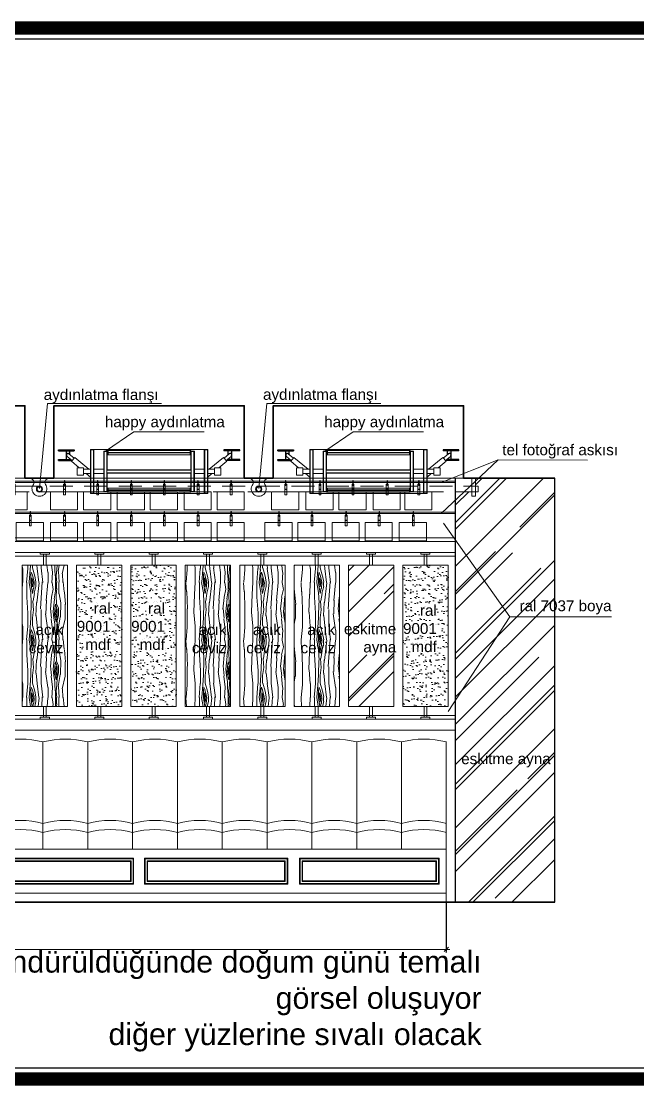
# Model space of a CAD drawing. Header units: millimetres. Extents: x 54215 to 67697, y 23496 to 56611.
# Drawn here: x 60009 to 60349, y 30820 to 31407 of the extents above; entities that cross this region are included whole.
import ezdxf

# ---------------------------------------------------------------- set-up
doc = ezdxf.new("R2010")
doc.units = ezdxf.units.MM
doc.linetypes.add('DASHED', pattern=[19.05, 12.7, -6.35])
doc.layers.add('0 rölöve', color=7, linetype='Continuous', true_color=0xf1380e)
for name, color, linetype, lineweight in [('no3_ahsap gorunus arka ince', 53, 'Continuous', 15), ('no3_ahsap gorunus arka kalın', 43, 'Continuous', 15), ('no3_ahsap gorunus on ince', 32, 'Continuous', 13), ('no3_cam gorunus arka', 140, 'Continuous', 13), ('no3_cam gorunus on', 142, 'Continuous', 15), ('no3_duvar kaplama', 8, 'Continuous', 0), ('no3_duvar mevcut', 4, 'Continuous', 35), ('no3_kutu profil gorunus', 8, 'Continuous', 0), ('no3_kutuprofil kesit', 74, 'Continuous', 18), ('no3_lejand', 255, 'Continuous', 13), ('no3_tavan aydınlatma', 50, 'Continuous', 13), ('no3_tefriş arka ince', 65, 'Continuous', 13), ('no3_yazı duvar', 152, 'Continuous', 0), ('no3_ölçü detay', 252, 'Continuous', 0)]:
    doc.layers.add(name, color=color, linetype=linetype, lineweight=lineweight)
doc.layers.add('no3_tefriş ön ince', color=7, linetype='Continuous', lineweight=18, true_color=0x8c1aff)
doc.styles.get("Standard").update_dxf_attribs({"font": 'arial.ttf'})
doc.styles.add('Ölçü50', font='georgia.ttf', dxfattribs={"width": 0.7})
doc.dimstyles.new('olcu10', dxfattribs={"dimtxt": 11, "dimasz": 2, "dimexe": 1.25, "dimexo": 0.625, "dimgap": 0.5, "dimtad": 1, "dimdec": 1, "dimzin": 9, "dimtxsty": 'Ölçü50', "dimblk": 'CENTIK', "dimcen": 2, "dimclrd": 250, "dimclre": 250, "dimclrt": 44, "dimazin": 2, "dimtfac": 1, "dimtdec": 1, "dimtix": 1, "dimtmove": 0, "dimatfit": 3, "dimldrblk": 'CENTIK', "dimfxl": 1, "dimlwd": -1, "dimarcsym": 0})
pattern_1 = [(37.5, (43637.64, 19444.9544), (-0.1600031, 4.8941324), [0, -3.8608, 0, -4.318, 0, -4.1275]), (7.5, (43637.64, 19444.9544), (4.4952328, 7.168251), [0, -2.0828, 0, -3.4798, 0, -1.3335]), (327.5, (43634.516, 19444.9544), (7.9099237, 0.01437185), [0, -1.27, 0, -4.572, 0, -5.969]), (317.5, (43634.516, 19444.9544), (7.6355645, 2.2292932), [0, -0.635, 0, -2.9972, 0, -3.429])]
pattern_2 = [(79.6952, (43613.1927, 19454.797), (31.74983754, 190.50003046), [3.549745, -351.42602]), (90, (43613.828, 19458.29), (-31.75, 31.75), [3.4925, -28.2575]), (108.4349, (43613.828, 19461.782), (-31.749949, 63.5000144), [3.01206, -97.390236]), (262.875, (43612.875, 19464.6394), (31.74994545, 222.25001206), [2.55978, -253.41691]), (264.8056, (43612.5577, 19462.0994), (31.74984786, 317.50002107), [3.506915, -347.183297]), (284.0362, (43612.24, 19458.607), (31.7499378, -95.2500172), [3.927252, -126.98133]), (99.4623, (43613.1927, 19457.337), (-31.7499415, 158.750025), [1.93129, -191.196436]), (83.6598, (43612.875, 19459.242), (-31.7500503, -253.9999805), [2.87509, -284.633384]), (275.7106, (43613.1927, 19462.0994), (31.7500422, -285.7499814), [3.190844, -315.89272]), (258.6901, (43613.51, 19458.9244), (31.7499244, 127.0000245), [1.618932, -160.27492]), (84.8056, (43613.5102, 19451.9394), (-31.74984786, -317.50002107), [3.506915, -347.183297]), (78.6901, (43613.8277, 19455.432), (-31.7499244, -127.0000245), [3.237865, -158.65599]), (90, (43614.463, 19458.607), (-31.75, 31.75), [3.81, -27.94]), (110.556, (43614.4627, 19462.417), (-63.4998723, 158.7500585), [2.71272, -268.559407]), (93.8141, (43613.5102, 19464.957), (-31.7501949, 444.49997856), [4.773072, -472.534075]), (84.8056, (43613.1927, 19469.7194), (-31.74984786, -317.50002107), [3.506915, -347.183297]), (90, (43613.51, 19473.212), (-31.75, 31.75), [3.4925, -28.2575]), (95.1944, (43613.5102, 19444.9544), (-31.74984786, 317.50002107), [3.506915, -347.183297]), (84.8056, (43613.1927, 19448.447), (-31.74984786, -317.50002107), [3.506915, -347.183297]), (90, (43612.875, 19444.954), (-31.75, 31.75), [1.905, -29.845]), (95.1944, (43612.8752, 19446.8594), (-31.74984786, 317.50002107), [3.506915, -347.183297]), (90, (43612.558, 19450.352), (-31.75, 31.75), [3.175, -28.575]), (100.3048, (43612.5577, 19453.527), (31.74983754, -190.50003046), [3.549745, -351.42602]), (95.1944, (43611.9227, 19457.0194), (-31.74984786, 317.50002107), [3.506915, -347.183297]), (84.8056, (43611.6052, 19460.512), (-31.74984786, -317.50002107), [3.506915, -347.183297]), (84.8056, (43611.9227, 19464.0044), (-31.74984786, -317.50002107), [3.506915, -347.183297]), (81.8699, (43612.24, 19467.497), (-31.749979, -190.4999927), [4.490116, -220.01626]), (90, (43612.875, 19471.942), (-31.75, 31.75), [4.7625, -26.9875]), (77.4712, (43631.925, 19470.672), (31.7499873, 158.7500097), [2.92719, -289.79333]), (84.2894, (43632.5602, 19473.5294), (-31.7500422, -285.7499814), [3.190844, -315.89272]), (98.1301, (43631.925, 19470.672), (-31.749979, 190.4999927), [2.245074, -222.261335]), (99.4623, (43631.6077, 19472.8944), (-31.7499415, 158.750025), [3.862546, -189.265147]), (90, (43630.973, 19444.954), (-31.75, 31.75), [3.81, -27.94]), (80.5377, (43630.9727, 19448.7644), (-31.7499415, -158.750025), [1.93129, -191.196436]), (291.8014, (43631.29, 19450.6694), (-31.749997, 95.2500082), [1.7098, -169.26919]), (282.9946, (43631.9252, 19449.082), (-63.49992333, 285.75002432), [4.23599, -419.36184]), (82.875, (43631.925, 19474.1644), (-31.74994545, -222.25001206), [2.55978, -253.41691]), (97.125, (43631.925, 19474.1644), (-31.74994545, 222.25001206), [2.55978, -253.41691]), (90, (43631.608, 19444.954), (-31.75, 31.75), [2.54, -29.21]), (284.0362, (43631.608, 19447.4944), (31.7499378, -95.2500172), [2.61817, -128.290447]), (86.6335, (43630.6552, 19451.9394), (-31.75034835, -507.9999787), [5.406835, -535.276203]), (87.7094, (43630.9727, 19457.337), (-31.74986489, -762.00000361), [7.94385, -786.440896]), (93.1798, (43631.2902, 19465.2744), (-31.74971557, 539.75001546), [5.723826, -566.65746]), (99.4623, (43630.9727, 19470.9894), (-31.7499415, 158.750025), [5.793835, -187.33389]), (100.3048, (43633.8302, 19444.9544), (31.74983754, -190.50003046), [3.549745, -351.42602]), (105.9454, (43633.195, 19448.447), (31.749997, -127.0000041), [4.622864, -226.52063]), (90, (43631.925, 19452.892), (-31.75, 31.75), [4.1275, -27.6225]), (81.8699, (43631.925, 19457.0194), (-31.749979, -190.4999927), [4.490116, -220.01626]), (93.5763, (43632.5602, 19461.4644), (-31.74970504, 476.25002104), [5.089906, -503.901297]), (81.2538, (43632.2427, 19466.5444), (31.75013284, 222.2499795), [4.176046, -413.42999]), (75.9638, (43632.878, 19470.672), (-31.7499378, -95.2500172), [3.927252, -126.98133]), (90, (43633.83, 19474.482), (-31.75, 31.75), [2.2225, -29.5275]), (264.8056, (43630.6552, 19451.9394), (31.74984786, 317.50002107), [7.013797, -343.676415]), (85.2364, (43628.7502, 19444.9544), (-31.7497312, -349.25003054), [7.646416, -374.674225]), (90, (43629.385, 19452.574), (-31.75, 31.75), [7.3025, -24.4475]), (94.0856, (43629.3852, 19459.877), (-31.74987745, 412.75000471), [8.912637, -436.71982]), (90, (43628.75, 19468.767), (-31.75, 31.75), [7.9375, -23.8125]), (97.125, (43635.4177, 19444.9544), (-31.74994545, 222.25001206), [7.67931, -248.297382]), (96.3402, (43634.465, 19452.5744), (-31.7500503, 253.9999805), [5.75018, -281.758295]), (87.5104, (43633.8302, 19458.2894), (-31.75056746, -698.49998322), [7.30939, -723.630506]), (83.4802, (43634.1477, 19465.59195), (-95.24998523, -825.49999383), [11.184826, -1107.298776]), (93.0128, (43614.7802, 19444.9544), (-31.75013083, 571.50000035), [6.04085, -598.04411]), (81.8699, (43614.4627, 19450.987), (-31.749979, -190.4999927), [6.73519, -217.77122]), (87.6141, (43615.4152, 19457.6544), (-31.749452445, -730.25001615), [7.626604, -755.03456]), (100.6197, (43615.7327, 19465.2744), (63.50025655, -349.24994886), [5.16852, -511.684016]), (90, (43614.78, 19470.354), (-31.75, 31.75), [6.35, -25.4]), (86.8202, (43610.9702, 19444.9544), (-31.74971557, -539.75001546), [5.723826, -566.65746]), (96.009, (43611.2877, 19450.6694), (31.74997813, -317.49999261), [6.065837, -600.517055]), (96.7098, (43610.6527, 19456.702), (31.74980626, -285.75003187), [5.43471, -538.037722]), (84.2894, (43610.0177, 19462.0994), (-31.7500422, -285.7499814), [6.381686, -312.701877]), (77.9052, (43610.6527, 19468.4494), (-63.50021354, -285.74995565), [4.5459, -450.044915]), (99.4623, (43611.605, 19472.8944), (-31.7499415, 158.750025), [3.862546, -189.265147]), (93.8141, (43617.0027, 19444.9544), (-31.7501949, 444.49997856), [4.773072, -472.534075]), (77.1957, (43616.6852, 19449.717), (-95.25023505, -412.74993153), [7.163117, -709.14952]), (90, (43618.273, 19456.702), (-31.75, 31.75), [7.9375, -23.8125]), (95.4403, (43618.2727, 19464.6394), (31.74978958, -349.25001041), [6.697662, -663.06932]), (96.7098, (43617.6377, 19471.307), (31.74980626, -285.75003187), [5.43471, -538.037722]), (90, (43608.748, 19444.954), (-31.75, 31.75), [5.3975, -26.3525]), (98.1301, (43608.7477, 19450.352), (-31.749979, 190.4999927), [8.980265, -215.526144]), (87.6141, (43607.4777, 19459.242), (-31.749452445, -730.25001615), [7.626604, -755.03456]), (84.4725, (43607.7952, 19466.8619), (63.4995361, 666.750055065), [9.888474, -978.959656]), (96.8428, (43637.6402, 19444.9544), (63.50025396, -539.7499801), [7.99446, -791.450125]), (90, (43636.688, 19452.892), (-31.75, 31.75), [8.89, -22.86]), (86.3478, (43636.6877, 19461.78195), (-63.499596495, -984.25003018), [14.952853, -1480.33394]), (90, (43626.528, 19444.954), (-31.75, 31.75), [7.62, -24.13]), (94.7636, (43626.5277, 19452.5744), (-31.7497312, 349.25003054), [7.646416, -374.674225]), (88.1524, (43625.8927, 19460.1944), (-31.74981979, -952.50001476), [9.84761, -974.914357]), (87.2737, (43626.2102, 19470.037), (-31.74987355, -635.00000912), [6.675056, -660.830467]), (84.8056, (43621.4477, 19444.9544), (-31.74984786, -317.50002107), [7.013797, -343.676414]), (90, (43622.083, 19451.94), (-31.75, 31.75), [10.16, -21.59]), (91.9092, (43622.0827, 19462.0994), (-31.75076966, 920.7499695), [9.530302, -943.498716]), (93.5763, (43621.7652, 19471.6244), (-31.74970504, 476.25002104), [5.089906, -503.901297])]

# ---------------------------------------------------------------- blocks, each defined once
blk = doc.blocks.new('FAWETUK')
at = {"layer": 'no3_ahsap gorunus arka kalın'}
blk.add_lwpolyline([(10086.08, 17304.68), (10111.08, 17304.68), (10111.08, 17226.68), (10086.08, 17226.68)], close=True, dxfattribs=at)
at = {"layer": 'no3_kutuprofil kesit'}
for p, q in [((10097.78, 17304.68), (10097.78, 17310.68)), ((10099.38, 17304.68), (10099.38, 17310.68)), ((10097.78, 17226.68), (10097.78, 17220.68)), ((10099.38, 17226.68), (10099.38, 17220.68))]:
    blk.add_line(p, q, dxfattribs=at)
for points in [[(10096.08, 17310.68), (10101.08, 17310.68), (10101.08, 17311.68), (10096.08, 17311.68)], [(10096.08, 17220.68), (10101.08, 17220.68), (10101.08, 17219.68), (10096.08, 17219.68)]]:
    blk.add_lwpolyline(points, close=True, dxfattribs=at)
blk = doc.blocks.new('sfertkıkl')
at = {"layer": 'no3_duvar kaplama'}
for points in [[(3755.31, 3906.44), (3832.31, 3906.44), (3832.31, 3892.26), (3755.31, 3892.26)], [(3755.61, 3906.14), (3832.01, 3906.14), (3832.01, 3892.56), (3755.61, 3892.56)], [(3756.71, 3905.03), (3830.9, 3905.03), (3830.9, 3893.66), (3756.71, 3893.66)], [(3757.01, 3904.73), (3830.6, 3904.73), (3830.6, 3893.96), (3757.01, 3893.96)], [(3838.31, 3906.44), (3917.31, 3906.44), (3917.31, 3892.26), (3838.31, 3892.26)], [(3838.61, 3906.14), (3917.01, 3906.14), (3917.01, 3892.56), (3838.61, 3892.56)], [(3839.72, 3905.03), (3915.9, 3905.03), (3915.9, 3893.66), (3839.72, 3893.66)], [(3840.02, 3904.73), (3915.6, 3904.73), (3915.6, 3893.96), (3840.02, 3893.96)], [(3923.31, 3906.44), (4002.31, 3906.44), (4002.31, 3892.26), (3923.31, 3892.26)], [(3923.61, 3906.14), (4002.01, 3906.14), (4002.01, 3892.56), (3923.61, 3892.56)], [(3924.72, 3905.03), (4000.91, 3905.03), (4000.91, 3893.66), (3924.72, 3893.66)], [(3925.02, 3904.73), (4000.61, 3904.73), (4000.61, 3893.96), (3925.02, 3893.96)], [(4008.32, 3906.44), (4087.32, 3906.44), (4087.32, 3892.26), (4008.32, 3892.26)], [(4008.62, 3906.14), (4087.02, 3906.14), (4087.02, 3892.56), (4008.62, 3892.56)], [(4009.72, 3905.03), (4085.91, 3905.03), (4085.91, 3893.66), (4009.72, 3893.66)], [(4010.02, 3904.73), (4085.61, 3904.73), (4085.61, 3893.96), (4010.02, 3893.96)], [(4093.32, 3906.44), (4172.32, 3906.44), (4172.32, 3892.26), (4093.32, 3892.26)], [(4093.62, 3906.14), (4172.02, 3906.14), (4172.02, 3892.56), (4093.62, 3892.56)], [(4094.73, 3905.03), (4170.91, 3905.03), (4170.91, 3893.66), (4094.73, 3893.66)], [(4095.03, 3904.73), (4170.61, 3904.73), (4170.61, 3893.96), (4095.03, 3893.96)], [(4178.32, 3906.44), (4257.32, 3906.44), (4257.32, 3892.26), (4178.32, 3892.26)], [(4178.62, 3906.14), (4257.02, 3906.14), (4257.02, 3892.56), (4178.62, 3892.56)], [(4179.73, 3905.03), (4255.91, 3905.03), (4255.91, 3893.66), (4179.73, 3893.66)], [(4180.03, 3904.73), (4255.61, 3904.73), (4255.61, 3893.96), (4180.03, 3893.96)], [(4340.83, 3906.44), (4263.83, 3906.44), (4263.83, 3892.26), (4340.83, 3892.26)], [(4340.53, 3906.14), (4264.13, 3906.14), (4264.13, 3892.56), (4340.53, 3892.56)], [(4339.42, 3905.03), (4265.24, 3905.03), (4265.24, 3893.66), (4339.42, 3893.66)], [(4339.12, 3904.73), (4265.54, 3904.73), (4265.54, 3893.96), (4339.12, 3893.96)]]:
    blk.add_lwpolyline(points, close=True, dxfattribs=at)
at = {"layer": 'no3_tefriş ön ince'}
for p, q in [((3751.3, 3970.65), (3751.3, 3911.44)), ((3776.03, 3970.65), (3776.03, 3925.75)), ((3800.77, 3925.75), (3800.77, 3970.65)), ((3825.5, 3925.75), (3825.5, 3970.65)), ((3850.23, 3925.75), (3850.23, 3970.65)), ((3874.96, 3925.75), (3874.96, 3970.65)), ((3899.69, 3925.75), (3899.69, 3970.65)), ((3924.42, 3925.75), (3924.42, 3970.65)), ((3949.15, 3925.75), (3949.15, 3970.65)), ((3973.88, 3925.75), (3973.88, 3970.65)), ((3998.61, 3925.75), (3998.61, 3970.65)), ((4023.34, 3925.75), (4023.34, 3970.65)), ((4048.07, 3925.75), (4048.07, 3970.65)), ((4072.8, 3925.75), (4072.8, 3970.65)), ((4097.53, 3925.75), (4097.53, 3970.65)), ((4122.26, 3925.75), (4122.26, 3970.65)), ((4146.99, 3925.75), (4146.99, 3970.65)), ((4171.72, 3925.75), (4171.72, 3970.65)), ((4196.45, 3925.75), (4196.45, 3970.65)), ((4221.18, 3925.75), (4221.18, 3970.65)), ((4245.91, 3925.75), (4245.91, 3970.65)), ((4270.64, 3925.75), (4270.64, 3970.65)), ((4295.37, 3925.75), (4295.37, 3970.65)), ((4320.1, 3925.75), (4320.1, 3970.65)), ((4344.83, 3970.65), (4344.83, 3911.44)), ((3776.03, 3925.75), (3776.03, 3911.44)), ((3800.77, 3911.44), (3800.77, 3925.75)), ((3825.5, 3911.44), (3825.5, 3925.75)), ((3850.23, 3911.44), (3850.23, 3925.75)), ((3874.96, 3911.44), (3874.96, 3925.75)), ((3899.69, 3911.44), (3899.69, 3925.75)), ((3924.42, 3911.44), (3924.42, 3925.75)), ((3949.15, 3911.44), (3949.15, 3925.75)), ((3973.88, 3911.44), (3973.88, 3925.75)), ((3998.61, 3911.44), (3998.61, 3925.75)), ((4023.34, 3911.44), (4023.34, 3925.75)), ((4048.07, 3911.44), (4048.07, 3925.75)), ((4072.8, 3911.44), (4072.8, 3925.75)), ((4097.53, 3911.44), (4097.53, 3925.75)), ((4122.26, 3911.44), (4122.26, 3925.75)), ((4146.99, 3911.44), (4146.99, 3925.75)), ((4171.72, 3911.44), (4171.72, 3925.75)), ((4196.45, 3911.44), (4196.45, 3925.75)), ((4221.18, 3911.44), (4221.18, 3925.75)), ((4245.91, 3911.44), (4245.91, 3925.75)), ((4270.64, 3911.44), (4270.64, 3925.75)), ((4295.37, 3911.44), (4295.37, 3925.75)), ((4320.1, 3911.44), (4320.1, 3925.75)), ((3751.3, 3911.44), (4344.83, 3911.44)), ((3751.3, 3911.44), (3751.3, 3882.26)), ((4344.83, 3911.44), (4344.83, 3882.26)), ((4344.83, 3887.26), (3751.3, 3887.26))]:
    blk.add_line(p, q, dxfattribs=at)
for centre in [(3763.67, 3923.79), (3788.4, 3923.79), (3813.13, 3923.79), (3837.86, 3923.79), (3862.59, 3923.79), (3887.32, 3923.79), (3912.05, 3923.79), (3936.78, 3923.79), (3961.51, 3923.79), (3986.24, 3923.79), (4010.97, 3923.79), (4035.7, 3923.79), (4060.43, 3923.79), (4085.17, 3923.79), (4109.9, 3923.79), (4134.63, 3923.79), (4159.36, 3923.79), (4184.09, 3923.79), (4208.82, 3923.79), (4233.55, 3923.79), (4258.28, 3923.79), (4283.01, 3923.79), (4307.74, 3923.79), (4332.47, 3923.79), (3763.67, 3878.88), (3788.4, 3878.88), (3813.13, 3878.88), (3837.86, 3878.88), (3862.59, 3878.88), (3887.32, 3878.88), (3912.05, 3878.88), (3936.78, 3878.88), (3961.51, 3878.88), (3986.24, 3878.88), (4010.97, 3878.88), (4035.7, 3878.88), (4060.43, 3878.88), (4085.17, 3878.88), (4109.9, 3878.88), (4134.63, 3878.88), (4159.36, 3878.88), (4184.09, 3878.88), (4208.82, 3878.88), (4233.55, 3878.88), (4258.28, 3878.88), (4283.01, 3878.88), (4307.74, 3878.88), (4332.47, 3878.88), (3763.67, 3873.88), (3788.4, 3873.88), (3813.13, 3873.88), (3837.86, 3873.88), (3862.59, 3873.88), (3887.32, 3873.88), (3912.05, 3873.88), (3936.78, 3873.88), (3961.51, 3873.88), (3986.24, 3873.88), (4010.97, 3873.88), (4035.7, 3873.88), (4060.43, 3873.88), (4085.17, 3873.88), (4109.9, 3873.88), (4134.63, 3873.88), (4159.36, 3873.88), (4184.09, 3873.88), (4208.82, 3873.88), (4233.55, 3873.88), (4258.28, 3873.88), (4283.01, 3873.88), (4307.74, 3873.88), (4332.47, 3873.88)]:
    blk.add_arc(centre, 48.47, 75.219, 104.781, dxfattribs=at)
blk = doc.blocks.new('foto')
at = {"layer": 'no3_tefriş arka ince'}
for p, q in [((10116.64, 17348.73), (10116.64, 17351.29)), ((10116.84, 17348.73), (10116.84, 17351.29)), ((10117.25, 17346.53), (10116.23, 17346.53)), ((10117.25, 17346.43), (10116.23, 17346.43))]:
    blk.add_line(p, q, dxfattribs=at)
for points in [[(10117.25, 17349.36), (10116.23, 17349.36), (10116.23, 17343.41), (10117.25, 17343.41)], [(10108.95, 17345.21), (10108.95, 17335.21), (10123.95, 17335.21), (10123.95, 17345.21)]]:
    blk.add_lwpolyline(points, close=True, dxfattribs=at)
for centre, start, end in [((10116.74, 17351.29), 0, 180), ((10116.74, 17348.73), 180, 0)]:
    blk.add_arc(centre, 0.1, start, end, dxfattribs=at)
blk = doc.blocks.new('fwevjuı')
at = {"layer": 'no3_tefriş arka ince'}
blk.add_line((10567.86, 17350.17), (10567.87, 17350.21), dxfattribs=at)
blk.add_circle((10570.64, 17346.69), 1.7, dxfattribs=at)
for centre, radius, start, end in [((10564.81, 17349.58), 3.11, 27.33749, 84.01906), ((10570.64, 17346.78), 4.12, 143.21044, 36.78956), ((10564.85, 17350.47), 2.77, 333.93147, 11.37128), ((10576.42, 17350.47), 2.77, 167.4594, 206.06853), ((10576.45, 17349.58), 3.11, 95.98094, 151.50977)]:
    blk.add_arc(centre, radius, start, end, dxfattribs=at)
blk = doc.blocks.new('fe4ryvkukm')
for p, q in [((10581.13, 17423.32), (10581.13, 17423.82)), ((10581.13, 17423.82), (10589.85, 17423.82)), ((10581.13, 17423.32), (10589.85, 17423.32)), ((10581.13, 17417.9), (10581.13, 17418.4)), ((10581.13, 17418.4), (10587.92, 17418.4)), ((10581.13, 17417.9), (10581.13, 17418.4)), ((10585.53, 17418.4), (10585.53, 17423.32)), ((10587.43, 17421.17), (10587.43, 17423.32)), ((10587.43, 17418.4), (10587.43, 17418.81)), ((10589.85, 17423.82), (10589.85, 17423.32)), ((10672.41, 17423.82), (10672.41, 17423.32)), ((10681.13, 17423.82), (10672.41, 17423.82)), ((10681.13, 17423.32), (10672.41, 17423.32)), ((10681.13, 17418.4), (10674.34, 17418.4)), ((10674.83, 17421.17), (10674.83, 17423.32)), ((10674.83, 17418.4), (10674.83, 17418.81)), ((10676.73, 17418.4), (10676.73, 17423.32)), ((10681.13, 17423.32), (10681.13, 17423.82)), ((10681.13, 17417.9), (10681.13, 17418.4)), ((10681.13, 17417.9), (10681.13, 17418.4)), ((10581.13, 17417.9), (10588.52, 17417.9)), ((10681.13, 17417.9), (10673.74, 17417.9)), ((10654.25, 17401.65), (10654.25, 17401.35))]:
    blk.add_line(p, q)
for centre, start, end in [((10586.42, 17420.83), 48.6371, 233.24685), ((10675.84, 17420.83), 306.75315, 131.3629)]:
    blk.add_arc(centre, 0.906, start, end)
at = {"layer": 'no3_cam gorunus arka'}
for p, q in [((10608.01, 17422.35), (10654.25, 17422.35)), ((10608.01, 17422.05), (10654.25, 17422.05)), ((10608.01, 17401.65), (10654.25, 17401.65)), ((10608.01, 17401.35), (10654.25, 17401.35))]:
    blk.add_line(p, q, dxfattribs=at)
at = {"layer": 'no3_kutu profil gorunus'}
for p, q in [((10653.75, 17423.35), (10608.51, 17423.35)), ((10653.75, 17421.05), (10608.51, 17421.05)), ((10653.75, 17402.65), (10608.51, 17402.65)), ((10653.75, 17400.35), (10608.51, 17400.35))]:
    blk.add_line(p, q, dxfattribs=at)
blk.add_lwpolyline([(10598.96, 17424.05), (10663.3, 17424.05), (10663.3, 17399.65), (10598.96, 17399.65)], close=True, dxfattribs=at)
at = {"layer": 'no3_kutuprofil kesit'}
for p, q in [((10608.01, 17423.05), (10608.01, 17422.55)), ((10607.81, 17412.8), (10654.45, 17412.8)), ((10607.81, 17412.6), (10654.45, 17412.6)), ((10607.81, 17411.1), (10654.45, 17411.1)), ((10607.81, 17410.9), (10654.45, 17410.9))]:
    blk.add_line(p, q, dxfattribs=at)
for points in [[(10598.76, 17424.05), (10600.64, 17424.05), (10600.64, 17399.65), (10598.76, 17399.65)], [(10598.96, 17423.85), (10600.44, 17423.85), (10600.44, 17399.85), (10598.96, 17399.85)], [(10606.34, 17422.85), (10607.81, 17422.85), (10607.81, 17400.85), (10606.34, 17400.85)], [(10608.01, 17422.35), (10608.01, 17423.35), (10608.51, 17423.35), (10608.51, 17422.35)], [(10608.01, 17422.05), (10608.01, 17421.05), (10608.51, 17421.05), (10608.51, 17422.05)], [(10654.25, 17422.35), (10654.25, 17423.35), (10653.75, 17423.35), (10653.75, 17422.35)], [(10654.25, 17422.05), (10654.25, 17421.05), (10653.75, 17421.05), (10653.75, 17422.05)], [(10655.92, 17422.85), (10654.45, 17422.85), (10654.45, 17400.85), (10655.92, 17400.85)], [(10663.5, 17424.05), (10661.62, 17424.05), (10661.62, 17399.65), (10663.5, 17399.65)], [(10663.3, 17423.85), (10661.82, 17423.85), (10661.82, 17399.85), (10663.3, 17399.85)], [(10608.01, 17401.65), (10608.01, 17402.65), (10608.51, 17402.65), (10608.51, 17401.65)], [(10608.01, 17401.35), (10608.01, 17400.35), (10608.51, 17400.35), (10608.51, 17401.35)], [(10654.25, 17401.65), (10654.25, 17402.65), (10653.75, 17402.65), (10653.75, 17401.65)], [(10654.25, 17401.35), (10654.25, 17400.35), (10653.75, 17400.35), (10653.75, 17401.35)]]:
    blk.add_lwpolyline(points, close=True, dxfattribs=at)
for points in [[(10608.01, 17411.1), (10608.01, 17400.65), (10606.14, 17400.65), (10606.14, 17423.05), (10608.01, 17423.05), (10608.01, 17412.6)], [(10654.25, 17411.1), (10654.25, 17400.65), (10656.12, 17400.65), (10656.12, 17423.05), (10654.25, 17423.05), (10654.25, 17412.6)]]:
    blk.add_lwpolyline(points, dxfattribs=at)
at = {"layer": 'no3_tavan aydınlatma'}
for p, q in [((10588.61, 17417.83), (10585.88, 17420.11)), ((10589.77, 17419.21), (10586.86, 17421.64)), ((10588.29, 17417.44), (10590.09, 17419.6)), ((10597.93, 17413.05), (10590.09, 17419.6)), ((10664.33, 17413.05), (10672.17, 17419.6)), ((10673.97, 17417.44), (10672.17, 17419.6)), ((10672.49, 17419.21), (10675.4, 17421.64)), ((10673.65, 17417.83), (10676.38, 17420.11)), ((10592.59, 17413.85), (10588.29, 17417.44)), ((10595.04, 17413.85), (10591.54, 17413.85)), ((10591.54, 17413.85), (10591.54, 17409.85)), ((10595.04, 17409.85), (10595.04, 17413.85)), ((10595.04, 17413.05), (10598.96, 17413.05)), ((10600.46, 17413.05), (10606.16, 17413.05)), ((10661.8, 17413.05), (10656.1, 17413.05)), ((10667.22, 17413.05), (10663.3, 17413.05)), ((10667.22, 17409.85), (10667.22, 17413.85)), ((10667.22, 17413.85), (10670.72, 17413.85)), ((10669.67, 17413.85), (10673.97, 17417.44)), ((10670.72, 17413.85), (10670.72, 17409.85)), ((10591.54, 17409.85), (10595.04, 17409.85)), ((10591.54, 17409.85), (10595.04, 17409.85)), ((10595.04, 17409.85), (10595.04, 17411.8)), ((10595.04, 17410.65), (10598.96, 17410.65)), ((10595.04, 17410.65), (10596.42, 17410.65)), ((10598.76, 17408.69), (10596.42, 17410.65)), ((10600.46, 17410.65), (10606.16, 17410.65)), ((10661.8, 17410.65), (10656.1, 17410.65)), ((10667.22, 17410.65), (10663.3, 17410.65)), ((10663.5, 17408.69), (10665.84, 17410.65)), ((10670.72, 17409.85), (10667.22, 17409.85))]:
    blk.add_line(p, q, dxfattribs=at)
blk = doc.blocks.new('CENTIK')
for p, q in [((-1, 0), (1, 0)), ((-0.57, -0.57), (0.57, 0.57)), ((0, 1), (0, -1))]:
    blk.add_line(p, q)
blk = doc.blocks.new('*D271')
at = {"layer": 'Defpoints', "color": 0, "transparency": 16777216}
for p in [(59649.93, 30920.91), (60243.46, 30920.91), (60243.46, 30894.86)]:
    blk.add_point(p, dxfattribs=at)
at = {"layer": 'no3_ölçü detay', "color": 250, "lineweight": -2, "transparency": 16777216}
for p, q in [((59649.93, 30920.29), (59649.93, 30893.61)), ((60243.46, 30920.29), (60243.46, 30893.61))]:
    blk.add_line(p, q, dxfattribs=at)
at = {"layer": 'no3_ölçü detay', "color": 250, "transparency": 16777216}
blk.add_line((59651.93, 30894.86), (60241.46, 30894.86), dxfattribs=at)
at = {"layer": 'no3_ölçü detay', "color": 250, "transparency": 16777216, "xscale": 2, "yscale": 2, "zscale": 2, "rotation": 180}
blk.add_blockref('CENTIK', (59649.93, 30894.86), dxfattribs=at)
at = {"layer": 'no3_ölçü detay', "color": 250, "transparency": 16777216, "xscale": 2, "yscale": 2, "zscale": 2}
blk.add_blockref('CENTIK', (60243.46, 30894.86), dxfattribs=at)
at = {"layer": 'no3_ölçü detay', "color": 44, "transparency": 16777216, "insert": (59946.7, 30902.28), "char_height": 11, "attachment_point": 5, "style": 'Ölçü50'}
blk.add_mtext('593,5', dxfattribs=at)

msp = doc.modelspace()

# ---------------------------------------------------------------- hatches: boundary and pattern name
at = {"layer": 'no3_ahsap gorunus arka ince'}
h = msp.add_hatch(dxfattribs=at)
h.set_pattern_fill('AR-SAND', color=254, scale=0.1, style=0)
h.set_pattern_definition(pattern_1)
h.paths.add_polyline_path([(60051.152, 31028.911), (60052.752, 31028.911), (60064.452, 31028.911), (60064.452, 31106.911), (60052.752, 31106.911), (60051.152, 31106.911), (60039.452, 31106.911), (60039.452, 31028.911)])
h = msp.add_hatch(dxfattribs=at)
h.set_pattern_fill('AR-SAND', color=254, scale=0.1, style=0)
h.set_pattern_definition(pattern_1)
h.paths.add_polyline_path([(60081.151, 31028.911), (60082.751, 31028.911), (60094.451, 31028.911), (60094.451, 31106.911), (60082.751, 31106.911), (60081.151, 31106.911), (60069.451, 31106.911), (60069.451, 31028.911)])
h = msp.add_hatch(dxfattribs=at)
h.set_pattern_fill('AR-SAND', color=254, scale=0.1, style=0)
h.set_pattern_definition(pattern_1)
h.paths.add_polyline_path([(60219.448, 31028.911), (60231.148, 31028.911), (60232.748, 31028.911), (60244.448, 31028.911), (60244.448, 31106.911), (60232.748, 31106.911), (60231.148, 31106.911), (60219.448, 31106.911)])
at = {"layer": 'no3_ahsap gorunus on ince'}
h = msp.add_hatch(dxfattribs=at)
h.set_pattern_fill('WOOD8', color=256, scale=1.25, angle=90, style=0)
h.set_pattern_definition([(79.6952, (43613.1927, 19454.797), (31.74983754, 190.50003046), [3.549745, -351.42602]), (90, (43613.828, 19458.29), (-31.75, 31.75), [3.4925, -28.2575]), (108.4349, (43613.828, 19461.782), (-31.749949, 63.5000144), [3.01206, -97.390236]), (262.875, (43612.875, 19464.6394), (31.74994545, 222.25001206), [2.55978, -253.41691]), (264.8056, (43612.5577, 19462.0994), (31.74984786, 317.50002107), [3.506915, -347.183297]), (284.0362, (43612.24, 19458.607), (31.7499378, -95.2500172), [3.927252, -126.98133]), (99.4623, (43613.1927, 19457.337), (-31.7499415, 158.750025), [1.93129, -191.196436]), (83.6598, (43612.875, 19459.242), (-31.7500503, -253.9999805), [2.87509, -284.633384]), (275.7106, (43613.1927, 19462.0994), (31.7500422, -285.7499814), [3.190844, -315.89272]), (258.6901, (43613.51, 19458.9244), (31.7499244, 127.0000245), [1.618932, -160.27492]), (84.8056, (43613.5102, 19451.9394), (-31.74984786, -317.50002107), [3.506915, -347.183297]), (78.6901, (43613.8277, 19455.432), (-31.7499244, -127.0000245), [3.237865, -158.65599]), (90, (43614.463, 19458.607), (-31.75, 31.75), [3.81, -27.94]), (110.556, (43614.4627, 19462.417), (-63.4998723, 158.7500585), [2.71272, -268.559407]), (93.8141, (43613.5102, 19464.957), (-31.7501949, 444.49997856), [4.773072, -472.534075]), (84.8056, (43613.1927, 19469.7194), (-31.74984786, -317.50002107), [3.506915, -347.183297]), (90, (43613.51, 19473.212), (-31.75, 31.75), [3.4925, -28.2575]), (95.1944, (43613.5102, 19444.9544), (-31.74984786, 317.50002107), [3.506915, -347.183297]), (84.8056, (43613.1927, 19448.447), (-31.74984786, -317.50002107), [3.506915, -347.183297]), (90, (43612.875, 19444.954), (-31.75, 31.75), [1.905, -29.845]), (95.1944, (43612.8752, 19446.8594), (-31.74984786, 317.50002107), [3.506915, -347.183297]), (90, (43612.558, 19450.352), (-31.75, 31.75), [3.175, -28.575]), (100.3048, (43612.5577, 19453.527), (31.74983754, -190.50003046), [3.549745, -351.42602]), (95.1944, (43611.9227, 19457.0194), (-31.74984786, 317.50002107), [3.506915, -347.183297]), (84.8056, (43611.6052, 19460.512), (-31.74984786, -317.50002107), [3.506915, -347.183297]), (84.8056, (43611.9227, 19464.0044), (-31.74984786, -317.50002107), [3.506915, -347.183297]), (81.8699, (43612.24, 19467.497), (-31.749979, -190.4999927), [4.490116, -220.01626]), (90, (43612.875, 19471.942), (-31.75, 31.75), [4.7625, -26.9875]), (77.4712, (43631.925, 19470.672), (31.7499873, 158.7500097), [2.92719, -289.79333]), (84.2894, (43632.5602, 19473.5294), (-31.7500422, -285.7499814), [3.190844, -315.89272]), (98.1301, (43631.925, 19470.672), (-31.749979, 190.4999927), [2.245074, -222.261335]), (99.4623, (43631.6077, 19472.8944), (-31.7499415, 158.750025), [3.862546, -189.265147]), (90, (43630.973, 19444.954), (-31.75, 31.75), [3.81, -27.94]), (80.5377, (43630.9727, 19448.7644), (-31.7499415, -158.750025), [1.93129, -191.196436]), (291.8014, (43631.29, 19450.6694), (-31.749997, 95.2500082), [1.7098, -169.26919]), (282.9946, (43631.9252, 19449.082), (-63.49992333, 285.75002432), [4.23599, -419.36184]), (82.875, (43631.925, 19474.1644), (-31.74994545, -222.25001206), [2.55978, -253.41691]), (97.125, (43631.925, 19474.1644), (-31.74994545, 222.25001206), [2.55978, -253.41691]), (90, (43631.608, 19444.954), (-31.75, 31.75), [2.54, -29.21]), (284.0362, (43631.608, 19447.4944), (31.7499378, -95.2500172), [2.61817, -128.290447]), (86.6335, (43630.6552, 19451.9394), (-31.75034835, -507.9999787), [5.406835, -535.276203]), (87.7094, (43630.9727, 19457.337), (-31.74986489, -762.00000361), [7.94385, -786.440896]), (93.1798, (43631.2902, 19465.2744), (-31.74971557, 539.75001546), [5.723826, -566.65746]), (99.4623, (43630.9727, 19470.9894), (-31.7499415, 158.750025), [5.793835, -187.33389]), (100.3048, (43633.8302, 19444.9544), (31.74983754, -190.50003046), [3.549745, -351.42602]), (105.9454, (43633.195, 19448.447), (31.749997, -127.0000041), [4.622864, -226.52063]), (90, (43631.925, 19452.892), (-31.75, 31.75), [4.1275, -27.6225]), (81.8699, (43631.925, 19457.0194), (-31.749979, -190.4999927), [4.490116, -220.01626]), (93.5763, (43632.5602, 19461.4644), (-31.74970504, 476.25002104), [5.089906, -503.901297]), (81.2538, (43632.2427, 19466.5444), (31.75013284, 222.2499795), [4.176046, -413.42999]), (75.9638, (43632.878, 19470.672), (-31.7499378, -95.2500172), [3.927252, -126.98133]), (90, (43633.83, 19474.482), (-31.75, 31.75), [2.2225, -29.5275]), (264.8056, (43630.6552, 19451.9394), (31.74984786, 317.50002107), [7.013797, -343.676415]), (85.2364, (43628.7502, 19444.9544), (-31.7497312, -349.25003054), [7.646416, -374.674225]), (90, (43629.385, 19452.574), (-31.75, 31.75), [7.3025, -24.4475]), (94.0856, (43629.3852, 19459.877), (-31.74987745, 412.75000471), [8.912637, -436.71982]), (90, (43628.75, 19468.767), (-31.75, 31.75), [7.9375, -23.8125]), (97.125, (43635.4177, 19444.9544), (-31.74994545, 222.25001206), [7.67931, -248.297382]), (96.3402, (43634.465, 19452.5744), (-31.7500503, 253.9999805), [5.75018, -281.758295]), (87.5104, (43633.8302, 19458.2894), (-31.75056746, -698.49998322), [7.30939, -723.630506]), (83.4802, (43634.1477, 19465.59195), (-95.24998523, -825.49999383), [11.184826, -1107.298776]), (93.0128, (43614.7802, 19444.9544), (-31.75013083, 571.50000035), [6.04085, -598.04411]), (81.8699, (43614.4627, 19450.987), (-31.749979, -190.4999927), [6.73519, -217.77122]), (87.6141, (43615.4152, 19457.6544), (-31.749452445, -730.25001615), [7.626604, -755.03456]), (100.6197, (43615.7327, 19465.2744), (63.50025655, -349.24994886), [5.16852, -511.684016]), (90, (43614.78, 19470.354), (-31.75, 31.75), [6.35, -25.4]), (86.8202, (43610.9702, 19444.9544), (-31.74971557, -539.75001546), [5.723826, -566.65746]), (96.009, (43611.2877, 19450.6694), (31.74997813, -317.49999261), [6.065837, -600.517055]), (96.7098, (43610.6527, 19456.702), (31.74980626, -285.75003187), [5.43471, -538.037722]), (84.2894, (43610.0177, 19462.0994), (-31.7500422, -285.7499814), [6.381686, -312.701877]), (77.9052, (43610.6527, 19468.4494), (-63.50021354, -285.74995565), [4.5459, -450.044915]), (99.4623, (43611.605, 19472.8944), (-31.7499415, 158.750025), [3.862546, -189.265147]), (93.8141, (43617.0027, 19444.9544), (-31.7501949, 444.49997856), [4.773072, -472.534075]), (77.1957, (43616.6852, 19449.717), (-95.25023505, -412.74993153), [7.163117, -709.14952]), (90, (43618.273, 19456.702), (-31.75, 31.75), [7.9375, -23.8125]), (95.4403, (43618.2727, 19464.6394), (31.74978958, -349.25001041), [6.697662, -663.06932]), (96.7098, (43617.6377, 19471.307), (31.74980626, -285.75003187), [5.43471, -538.037722]), (90, (43608.748, 19444.954), (-31.75, 31.75), [5.3975, -26.3525]), (98.1301, (43608.7477, 19450.352), (-31.749979, 190.4999927), [8.980265, -215.526144]), (87.6141, (43607.4777, 19459.242), (-31.749452445, -730.25001615), [7.626604, -755.03456]), (84.4725, (43607.7952, 19466.8619), (63.4995361, 666.750055065), [9.888474, -978.959656]), (96.8428, (43637.6402, 19444.9544), (63.50025396, -539.7499801), [7.99446, -791.450125]), (90, (43636.688, 19452.892), (-31.75, 31.75), [8.89, -22.86]), (86.3478, (43636.6877, 19461.78195), (-63.499596495, -984.25003018), [14.952853, -1480.33394]), (90, (43626.528, 19444.954), (-31.75, 31.75), [7.62, -24.13]), (94.7636, (43626.5277, 19452.5744), (-31.7497312, 349.25003054), [7.646416, -374.674225]), (88.1524, (43625.8927, 19460.1944), (-31.74981979, -952.50001476), [9.84761, -974.914357]), (87.2737, (43626.2102, 19470.037), (-31.74987355, -635.00000912), [6.675056, -660.830467]), (84.8056, (43621.4477, 19444.9544), (-31.74984786, -317.50002107), [7.013797, -343.676414]), (90, (43622.083, 19451.94), (-31.75, 31.75), [10.16, -21.59]), (91.9092, (43622.0827, 19462.0994), (-31.75076966, 920.7499695), [9.530302, -943.498716]), (93.5763, (43621.7652, 19471.6244), (-31.74970504, 476.25002104), [5.089906, -503.901297])])
h.paths.add_polyline_path([(60021.152, 31028.911), (60022.752, 31028.911), (60034.452, 31028.911), (60034.452, 31106.911), (60022.752, 31106.911), (60021.152, 31106.911), (60009.452, 31106.911), (60009.452, 31028.911)])
h = msp.add_hatch(dxfattribs=at)
h.set_pattern_fill('WOOD8', color=256, scale=1.25, angle=90, style=0)
h.set_pattern_definition(pattern_2)
h.paths.add_polyline_path([(60111.151, 31028.911), (60112.751, 31028.911), (60124.451, 31028.911), (60124.451, 31106.911), (60112.751, 31106.911), (60111.151, 31106.911), (60099.451, 31106.911), (60099.451, 31028.911)])
h = msp.add_hatch(dxfattribs=at)
h.set_pattern_fill('WOOD8', color=256, scale=1.25, angle=90, style=0)
h.set_pattern_definition(pattern_2)
h.paths.add_polyline_path([(60141.15, 31028.911), (60142.75, 31028.911), (60154.45, 31028.911), (60154.45, 31106.911), (60142.75, 31106.911), (60141.15, 31106.911), (60129.45, 31106.911), (60129.45, 31028.911)])
h = msp.add_hatch(dxfattribs=at)
h.set_pattern_fill('WOOD8', color=256, scale=1.25, angle=90, style=0)
h.set_pattern_definition(pattern_2)
h.paths.add_polyline_path([(60159.449, 31028.911), (60171.149, 31028.911), (60172.749, 31028.911), (60184.449, 31028.911), (60184.449, 31106.911), (60172.749, 31106.911), (60171.149, 31106.911), (60159.449, 31106.911)])
at = {"layer": 'no3_cam gorunus on'}
h = msp.add_hatch(dxfattribs=at)
h.set_pattern_fill('AR-RROOF', color=256, angle=45)
h.set_pattern_definition([(45, (49569.318, 13802.235), (21.552615, 57.47364), [381, -50.8, 127, -25.4]), (45, (49584.225, 13835.103), (-41.847994, 5.92697), [76.2, -8.382, 152.4, -19.05]), (45, (49563.032, 13826.482), (81.36112, 105.428207), [203.2, -35.56, 101.6, -25.4])])
h.paths.add_polyline_path([(60189.449, 31028.911), (60201.149, 31028.911), (60202.749, 31028.911), (60214.449, 31028.911), (60214.449, 31106.911), (60202.749, 31106.911), (60201.149, 31106.911), (60189.449, 31106.911)])
at = {"layer": 'no3_duvar kaplama'}
h = msp.add_hatch(dxfattribs=at)
h.set_pattern_fill('AR-RROOF', color=256, angle=45)
h.set_pattern_definition([(45, (49569.318, 13802.235), (21.552615, 57.47364), [381, -50.8, 127, -25.4]), (45, (49584.225, 13835.103), (-41.847994, 5.92697), [76.2, -8.382, 152.4, -19.05]), (45, (49563.032, 13826.482), (81.36112, 105.428207), [203.2, -35.56, 101.6, -25.4])])
h.paths.add_polyline_path([(59549.197, 30920.911), (59644.847, 30920.911), (59644.847, 31144.911), (59549.197, 31144.911)])
h.paths.add_polyline_path([(60303.281, 31154.911), (60259.577, 31154.911), (60259.577, 31150.422), (60260.947, 31150.422), (60260.947, 31147.422), (60259.577, 31147.422), (60259.577, 31144.9), (60257.574, 31144.9), (60257.574, 31147.422), (60248.547, 31147.422), (60248.547, 30920.911), (60303.281, 30920.911)])

# ---------------------------------------------------------------- linework, layer by layer
for p, q in [((60248.547, 30920.911), (60248.547, 31154.911)), ((60303.281, 30920.911), (60303.281, 31154.911))]:
    msp.add_line(p, q)
at = {"layer": 'no3_ahsap gorunus arka ince'}
for p, q in [((60248.547, 31121.911), (59644.847, 31121.911)), ((60248.547, 31111.911), (59644.847, 31111.911)), ((60248.547, 31023.911), (59644.847, 31023.911))]:
    msp.add_line(p, q, dxfattribs=at)
at = {"layer": 'no3_ahsap gorunus on ince'}
for p, q in [((59644.847, 31119.911), (60248.547, 31119.911)), ((59644.847, 31113.911), (60248.547, 31113.911)), ((59644.847, 31021.911), (60248.547, 31021.911)), ((59644.847, 31015.911), (60248.547, 31015.911))]:
    msp.add_line(p, q, dxfattribs=at)
at = {"layer": 'no3_duvar mevcut'}
for p, q in [((60026.947, 31154.911), (60010.947, 31154.911)), ((60147.947, 31154.911), (60131.947, 31154.911)), ((60303.281, 31154.911), (60252.947, 31154.911)), ((60303.281, 30920.911), (59549.197, 30920.911))]:
    msp.add_line(p, q, dxfattribs=at)
msp.add_lwpolyline([(59655.947, 31154.911), (59663.947, 31154.911), (59663.947, 31194.911), (59768.947, 31194.911), (59768.947, 31154.911), (59784.947, 31154.911), (59784.947, 31194.911), (59889.947, 31194.911), (59889.947, 31154.911), (59905.947, 31154.911), (59905.947, 31194.911), (60010.947, 31194.911), (60010.947, 31154.911), (60026.947, 31154.911), (60026.947, 31194.911), (60131.947, 31194.911), (60131.947, 31154.911), (60147.947, 31154.911), (60147.947, 31194.911), (60252.947, 31194.911), (60252.947, 31154.911), (60260.947, 31154.911)], dxfattribs=at)
at = {"layer": 'no3_kutu profil gorunus'}
for p, q in [((60248.547, 31153.246), (59644.847, 31153.246)), ((60248.547, 31152.446), (59644.847, 31152.446)), ((60248.547, 31136.206), (59644.847, 31136.206)), ((60248.547, 31135.406), (59644.847, 31135.406))]:
    msp.add_line(p, q, dxfattribs=at)
at = {"layer": 'no3_kutuprofil kesit', "linetype": 'DASHED'}
for p, q in [((59776.956, 31150.422), (60252.947, 31150.422)), ((60252.947, 31150.422), (60260.947, 31150.422)), ((60260.947, 31150.422), (60260.947, 31147.422)), ((60260.947, 31147.422), (59776.956, 31147.422))]:
    msp.add_line(p, q, dxfattribs=at)
msp.add_lwpolyline([(60259.577, 31154.911), (60257.574, 31154.911), (60257.574, 31144.9), (60259.577, 31144.9)], close=True, dxfattribs=at)
at = {"layer": 'no3_kutuprofil kesit'}
for centre, radius in [((60018.956, 31148.922), 1.5), ((60018.956, 31148.922), 1.3), ((60139.956, 31148.922), 1.5), ((60139.956, 31148.922), 1.3)]:
    msp.add_circle(centre, radius, dxfattribs=at)
at = {"layer": 'no3_lejand', "color": 1, "const_width": 7.466}
msp.add_lwpolyline([(60836.991, 30823.333), (58588.765, 30823.333), (58588.765, 31403.333), (60836.991, 31403.333), (60836.991, 31087.714, -0.4142136), (60826.956, 31077.679), (60675.434, 31077.679, 0.4142136), (60671.42, 31073.666), (60671.42, 30976.131, 0.4142136), (60675.434, 30972.117), (60826.956, 30972.117, -0.4142136), (60836.991, 30962.082), (60836.991, 30823.333)], format="xyb", dxfattribs=at)
at = {"layer": 'no3_lejand', "color": 252, "const_width": 0.854}
msp.add_lwpolyline([(60830.97, 31087.714, -0.4142136), (60826.956, 31083.7), (60675.434, 31083.7, 0.4142136), (60665.399, 31073.666), (60665.399, 30976.131, 0.4142136), (60675.434, 30966.096), (60826.956, 30966.096, -0.4142136), (60830.97, 30962.082), (60830.97, 30829.354), (58594.786, 30829.354), (58594.786, 31397.313), (60830.97, 31397.313), (60830.97, 31087.714)], format="xyb", dxfattribs=at)
at = {"layer": 'no3_tefriş arka ince'}
for p, q in [((59905.947, 31154.911), (60010.947, 31154.911)), ((60026.947, 31154.911), (60131.947, 31154.911)), ((60147.947, 31154.911), (60252.947, 31154.911))]:
    msp.add_line(p, q, dxfattribs=at)
at = {"layer": 'no3_yazı duvar'}
for p, q in [((60272.024, 31164.938), (60240.675, 31152.593)), ((60278.54, 31078.359), (60241.812, 31130.074))]:
    msp.add_line(p, q, dxfattribs=at)
for points in [[(60086.292, 31196.082), (60023.457, 31196.082), (60018.956, 31149.122)], [(60207.292, 31196.177), (60144.457, 31196.177), (60139.956, 31149.218)], [(60109.825, 31180.461), (60071.096, 31180.461), (60055.393, 31169.811)], [(60230.825, 31180.461), (60192.096, 31180.461), (60176.393, 31169.811)], [(60321.309, 31164.916), (60272.024, 31164.938), (60240.629, 31135.406)], [(60334.621, 31078.359), (60278.54, 31078.359), (60244.448, 31026.161)]]:
    msp.add_lwpolyline(points, dxfattribs=at)

# ---------------------------------------------------------------- block references
for name, p in [('fe4ryvkukm', (49448.318, 13746.763)), ('fe4ryvkukm', (49569.318, 13746.763)), ('foto', (49888.328, 13802.235)), ('fwevjuı', (49448.318, 13802.235)), ('foto', (49916.09, 13802.235)), ('foto', (49934.312, 13802.235)), ('foto', (49952.887, 13802.235)), ('foto', (49971.109, 13802.235)), ('foto', (49989.784, 13802.235)), ('foto', (50008.007, 13802.235)), ('fwevjuı', (49569.318, 13802.235)), ('foto', (50038.134, 13802.235)), ('foto', (50057, 13802.235)), ('foto', (50075.222, 13802.235)), ('foto', (50094.088, 13802.235)), ('foto', (50111.547, 13802.235)), ('foto', (49897.224, 13785.195)), ('foto', (49916.09, 13785.195)), ('foto', (49934.312, 13785.195)), ('foto', (49952.887, 13785.195)), ('foto', (49971.109, 13785.195)), ('foto', (49989.784, 13785.195)), ('foto', (50008.007, 13785.195)), ('foto', (50034.363, 13785.195)), ('foto', (50052.586, 13785.195)), ('foto', (50071.452, 13785.195)), ('foto', (50089.674, 13785.195)), ('foto', (50108.54, 13785.195)), ('FAWETUK', (49923.374, 13802.235)), ('FAWETUK', (49953.374, 13802.235)), ('FAWETUK', (49983.373, 13802.235)), ('FAWETUK', (50013.373, 13802.235)), ('FAWETUK', (50043.372, 13802.235)), ('FAWETUK', (50073.371, 13802.235)), ('FAWETUK', (50073.371, 13802.235)), ('FAWETUK', (50103.371, 13802.235)), ('FAWETUK', (50103.371, 13802.235)), ('FAWETUK', (50133.37, 13802.235)), ('FAWETUK', (50133.37, 13802.235))]:
    msp.add_blockref(name, p)
at = {"layer": '0 rölöve'}
msp.add_blockref('sfertkıkl', (55898.628, 27038.656), dxfattribs=at)

# ---------------------------------------------------------------- texts
at = {"layer": 'no3_yazı duvar'}
for s, insert, char_height, width, attachment_point in [('aydınlatma flanşı', (60084.681, 31204.045), 6, 108.02303, 3), ('aydınlatma flanşı', (60205.681, 31204.14), 6, 108.02303, 3), ('happy aydınlatma', (60121.231, 31189.045), 6, 108.02303, 3), ('happy aydınlatma', (60242.231, 31189.045), 6, 108.02303, 3), (' tel fotoğraf askısı', (60272.024, 31173.557), 6, 108.02303, 1), ('ral 9001 mdf', (60058.207, 31086.15), 6, 15.99984, 3), ('ral 9001 mdf', (60088.207, 31086.15), 6, 15.99984, 3), ('ral 9001 mdf', (60238.204, 31084.937), 6, 15.99984, 3), ('ral 7037 boya', (60334.621, 31087.489), 6, 108.02303, 3), ('açık ceviz', (60032.148, 31074.29), 6, 17.58268, 3), ('açık ceviz', (60122.146, 31074.29), 6, 17.58268, 3), ('açık ceviz', (60152.145, 31074.29), 6, 17.58268, 3), ('açık ceviz', (60182.145, 31074.29), 6, 17.58268, 3), ('eskitme ayna', (60215.843, 31074.739), 6, 21.80148, 3), ('eskitme ayna', (60301.037, 31003.085), 6, 108.02303, 3), ('ahşapların tamamı döndürüldüğünde doğum günü temalı  görsel oluşuyor\\Pdiğer yüzlerine sıvalı olacak', (60262.946, 30894.041), 12, 428.77934, 3)]:
    msp.add_mtext(s, dxfattribs=dict(at, insert=insert, char_height=char_height, width=width, attachment_point=attachment_point))

# ---------------------------------------------------------------- dimensions: what is measured, and where the dimension line sits
at = {"layer": 'no3_ölçü detay'}
dim = msp.add_linear_dim(base=(60243.462, 30894.861), p1=(59649.932, 30920.911), p2=(60243.462, 30920.911), dimstyle='olcu10', dxfattribs=at)
dim.commit()
dim.dimension.update_dxf_attribs({"geometry": '*D271', "text_midpoint": (59946.697, 30902.276)})

doc.saveas('drawing.dxf')
